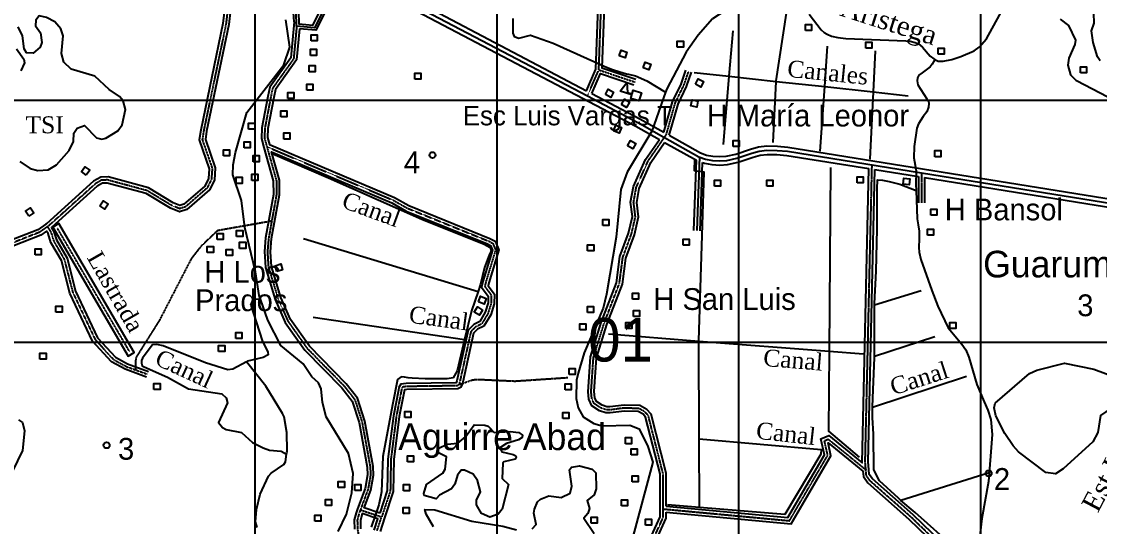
# Model space of a CAD drawing. Extents: x 638173 to 667318, y 9795622 to 9816401.
# Drawn here: x 646034 to 650490, y 9800239 to 9802324 of the extents above; entities that cross this region are included whole.
import ezdxf

# ---------------------------------------------------------------- set-up
doc = ezdxf.new("R2010")
doc.units = 0
doc.header["$MEASUREMENT"] = 0
doc.linetypes.add('DASHED', pattern=[0.75, 0.5, -0.25])
doc.linetypes.add('HIDDEN', pattern=[0.375, 0.25, -0.125])
for name, color, linetype in [('AEROPUERTO', 7, 'CONTINUOUS'), ('CAMINO1', 7, 'CONTINUOUS'), ('CAMINO4', 7, 'CONTINUOUS'), ('CAMINO5', 7, 'CONTINUOUS'), ('CAMINO6Y7', 7, 'CONTINUOUS'), ('CAUCECANALIZADO', 7, 'CONTINUOUS'), ('CUADRICULAUTM', 7, 'CONTINUOUS'), ('EDIFICACION', 7, 'CONTINUOUS'), ('NOMBRESPOBLADOS', 7, 'CONTINUOUS'), ('NOMBRESPROPIOS', 7, 'CONTINUOUS'), ('PANTANOINUNDACIO', 7, 'CONTINUOUS'), ('PARALELACAMINO', 7, 'CONTINUOUS'), ('PUENTE', 7, 'CONTINUOUS'), ('PUNTOALTURA', 7, 'CONTINUOUS'), ('RIOINTERMITENTE', 7, 'CONTINUOUS'), ('RIOPERENNE', 7, 'CONTINUOUS'), ('TEXTOAZUL', 7, 'CONTINUOUS'), ('VALORCUADRICULAR', 7, 'CONTINUOUS')]:
    doc.layers.add(name, color=color, linetype=linetype)
doc.styles.add('cotas', font='SWITZN.TTF')
doc.styles.add('escuelas', font='SWZCONLN.TTF')
doc.styles.add('poblados', font='SWZCONDN.TTF')
doc.styles.add('rios', font='TIMESI_0.TTF')

# ---------------------------------------------------------------- blocks, each defined once
blk = doc.blocks.new('COTA')
at = {"layer": 'PUNTOALTURA', "color": 1, "linetype": 'Continuous'}
blk.add_circle((0, 0), 12.5, dxfattribs=at)
blk = doc.blocks.new('CASA')
at = {"layer": 'EDIFICACION', "color": 4, "linetype": 'Continuous'}
blk.add_lwpolyline([(-12.57, -13.81), (-12.57, 11.18), (12.43, 11.18), (12.43, -13.82), (-12.57, -13.81)], close=True, dxfattribs=at)
blk = doc.blocks.new('ESCUEL')
at = {"layer": 'EDIFICACION', "color": 6, "linetype": 'Continuous'}
blk.add_lwpolyline([(-0.55, 67.48), (41.45, 51.74), (3.45, 37.48), (3.45, 17.27), (18.98, 17.27), (18.98, -17.74), (-16.02, -17.73), (-16.02, 17.27), (-0.55, 17.27), (-0.55, 67.48)], close=True, dxfattribs=at)

msp = doc.modelspace()

# ---------------------------------------------------------------- linework, layer by layer
at = {"layer": 'AEROPUERTO', "color": 5, "linetype": 'DASHED'}
msp.add_line((646480.34, 9800962.36), (646182.92, 9801470.23), dxfattribs=at)
at = {"layer": 'AEROPUERTO', "color": 5, "linetype": 'Continuous'}
msp.add_lwpolyline([(646164.34, 9801475.47), (646474.94, 9800942.52), (646499.58, 9800957.5), (646187.85, 9801489.82), (646164.34, 9801475.47)], dxfattribs=at)
at = {"layer": 'CAMINO1', "color": 1, "linetype": 'Continuous'}
msp.add_lwpolyline([(647703.02, 9802369.41), (648373.28, 9802017.03), (648581.84, 9801907.38), (648590.12, 9801902.75), (648689.62, 9801847.16), (648691.9, 9801845.88), (648834.32, 9801766.31), (648861.53, 9801756.22), (648890.44, 9801751.17), (648920.3, 9801749.18), (648950.05, 9801750.92), (648991.55, 9801760.1), (649053.03, 9801781.09), (649084.01, 9801789.41), (649115.49, 9801792.94), (649158, 9801792.1), (649200.5, 9801788.64), (649754.88, 9801699.55), (651345.18, 9801444)], dxfattribs=at)
at = {"layer": 'CAMINO4', "color": 2, "linetype": 'HIDDEN'}
for p, q in [((648373.28, 9802017.03), (648420.78, 9802124.71)), ((648420.78, 9802124.71), (648569.69, 9802074.54)), ((649754.88, 9801699.55), (649754.56, 9801575.13)), ((647435, 9800307.34), (647522.99, 9800277.92))]:
    msp.add_line(p, q, dxfattribs=at)
for points in [[(648420.78, 9802124.71), (648435.56, 9802530.78), (648425.65, 9802578.17), (648420.72, 9802601.71), (648433.96, 9802642.19), (648430.47, 9802661.32), (648408.19, 9802704.42), (648374.19, 9802735.12)], [(646850.59, 9802525.96), (646879.59, 9802438.31), (646886.19, 9802373.01), (646879.36, 9802313.86), (646787.26, 9801873.6), (646781.45, 9801836.43), (646822.52, 9801717.89), (646819.09, 9801672.91), (646801.6, 9801636.83), (646711.65, 9801558.75), (646687.84, 9801551.33), (646655.35, 9801564.46), (646553.86, 9801625.66), (646390.24, 9801669.99), (646365.66, 9801669.82), (646339.73, 9801654.39), (646144.79, 9801479.04), (646141.44, 9801476.73)], [(647171.6, 9802305.41), (647159.03, 9802170.47), (647071.96, 9802048.84), (647064.46, 9802012.66), (647040.19, 9801884.44), (647038.36, 9801843.37), (647048.4, 9801807.6)], [(648686.44, 9800311.11), (648686.12, 9800457.58), (648625.44, 9800696.2), (648611.32, 9800712.08), (648587.02, 9800725.68), (648525.88, 9800727.94), (648466.33, 9800720.08), (648451.36, 9800720.33), (648429.15, 9800728.06), (648401.69, 9800745.95), (648391.7, 9800767.3), (648388.95, 9800795.59), (648398.68, 9800937.52), (648442.41, 9801076.83), (648505.74, 9801242.5), (648519.94, 9801350.6), (648555.48, 9801446.39), (648571.98, 9801518.12), (648564.56, 9801578.01), (648575.42, 9801639.19), (648624.63, 9801748.8), (648691.9, 9801845.88), (648699.82, 9801857.31), (648736.5, 9801987.91), (648772.19, 9802060.76), (648792.36, 9802119.4)], [(647048.4, 9801807.6), (647087.61, 9801667.99), (647088.07, 9801609.25), (647068.48, 9801500.04), (647055.78, 9801429.27), (647050.74, 9801374.02), (647054.66, 9801310.8), (647094.53, 9801180.38), (647135.01, 9801087.5), (647214.59, 9800975.07), (647367.2, 9800819.99), (647412.16, 9800762.57), (647441.55, 9800671.09), (647475.58, 9800484.7), (647477.15, 9800451.93), (647466.69, 9800392.67), (647435, 9800307.34)], [(647048.4, 9801807.6), (647569.91, 9801586.96), (647630.32, 9801553.14), (647965.29, 9801417.47), (647982.03, 9801408.67), (647993.98, 9801381.17), (647953.23, 9801247.99), (647949.38, 9801229.85), (647976.28, 9801194.19), (647975.38, 9801160.46), (647962.36, 9801118.46), (647937.01, 9801075.59), (647911.62, 9801063.41), (647891.67, 9801042.89), (647846.09, 9800837.57), (647843.19, 9800827.86), (647841.63, 9800824.9), (647840.03, 9800821.88), (647835.54, 9800819.83), (647625.65, 9800817.05), (647609.91, 9800814.78), (647605.91, 9800808.31), (647583.63, 9800694.41), (647561.05, 9800516.04), (647558.73, 9800384.98), (647522.99, 9800277.92)], [(649524.52, 9800473.05), (649521.81, 9800504.75), (649550.18, 9801732.45)], [(646141.44, 9801476.73), (646107.82, 9801453.54), (645990.96, 9801407.6)], [(646141.44, 9801476.73), (646155.75, 9801454.5), (646167.55, 9801417.14), (646210.72, 9801342.74), (646245.94, 9801206.11), (646338.48, 9801011.05), (646414.34, 9800928.48), (646467.74, 9800899.37), (646505.48, 9800885.64), (646554.71, 9800867.74)], [(648686.44, 9800311.11), (649208.69, 9800262.53), (649367.1, 9800532.88), (649353.39, 9800593.04), (649368.86, 9800599.56), (649524.52, 9800473.05)], [(650056.51, 9799550.96), (650075.5, 9799614.8), (650053.07, 9799717.84), (650048.76, 9799792.22), (650053.16, 9799828.07), (650081.36, 9799889.8), (650060.09, 9799924.26), (649900.94, 9800079.26), (649867.29, 9800127.07), (649711.18, 9800277.73), (649542.05, 9800426.95), (649526.56, 9800449.18), (649524.52, 9800473.05)], [(647435, 9800307.34), (647428.9, 9800290.93), (647422.31, 9800265.31), (647423.05, 9800228.28), (647453.09, 9800042.04), (647453, 9799917.83), (647442.41, 9799829.33), (647383.87, 9799649.56)], [(647503.89, 9800220.7), (647522.99, 9800277.92)], [(648367.29, 9799612.13), (648406.02, 9799692.32), (648448.38, 9799749.26), (648506.11, 9799887.74), (648552.92, 9799954.5), (648560.91, 9799977.87), (648571.6, 9800089.18), (648587.45, 9800138.12), (648648.56, 9800192.33), (648686.52, 9800275.29), (648686.44, 9800311.11)]]:
    msp.add_lwpolyline(points, dxfattribs=at)
at = {"layer": 'CAMINO5', "color": 7, "linetype": 'Continuous'}
msp.add_line((648826.57, 9801460.77), (648837.65, 9801765.07), dxfattribs=at)
msp.add_lwpolyline([(647363.4, 9802535.82), (647244.76, 9802299.01), (647171.6, 9802305.41), (647169.02, 9802364.08), (647123.42, 9802465.24)], dxfattribs=at)
at = {"layer": 'CAMINO6Y7', "color": 2, "linetype": 'HIDDEN'}
for points in [[(647068.48, 9801500.04), (646844.03, 9801460.54), (646776.15, 9801396.14), (646735.17, 9801343.55), (646603.89, 9801089.64), (646509.12, 9800939.25), (646506.57, 9800930.04), (646504.72, 9800913.26), (646505.48, 9800885.64)], [(647842.38, 9800825.15), (647900.03, 9800844.63), (647917.8, 9800846.62), (648073.36, 9800839.39), (648292.62, 9800853.93)]]:
    msp.add_lwpolyline(points, dxfattribs=at)
at = {"layer": 'CAUCECANALIZADO', "color": 132, "linetype": 'Continuous'}
for p, q in [((648974.81, 9802286.26), (648958.76, 9802098.53)), ((649354.74, 9802055.57), (649366.49, 9802222.53)), ((649563.3, 9802204.14), (649554.58, 9802033.89)), ((648814.31, 9802114.2), (648958.76, 9802098.53)), ((648958.76, 9802098.53), (648934.6, 9801816.01)), ((648958.76, 9802098.53), (649153.39, 9802077.41)), ((649141.08, 9801825.32), (649153.39, 9802077.41)), ((649153.39, 9802077.41), (649354.74, 9802055.57)), ((649336, 9801789.24), (649354.74, 9802055.57)), ((649354.74, 9802055.57), (649554.58, 9802033.89)), ((649554.58, 9802033.89), (649540.32, 9801755.69)), ((649554.58, 9802033.89), (649700.07, 9802018.1)), ((647072.62, 9801778.46), (647303.88, 9801678.38)), ((649378.98, 9801721.57), (649372.96, 9800962.35)), ((649732.41, 9801625.99), (649732.44, 9801625.98)), ((647200.38, 9801427.81), (647921.65, 9801209.72)), ((649559.82, 9801153.9), (649753.47, 9801213.74)), ((649559.82, 9800941.57), (649559.82, 9801153.9)), ((647239.5, 9801102.71), (647865.56, 9801010.96)), ((648461.26, 9801034.15), (648833.88, 9801004.81)), ((648833.88, 9801004.81), (649372.96, 9800962.35)), ((648835.98, 9800600.98), (648833.88, 9801004.81)), ((649559.82, 9800941.57), (649809.28, 9801023.62)), ((649372.96, 9800962.35), (649514.3, 9800951.22)), ((649552.48, 9800731.84), (649940.4, 9800859.3)), ((648837.45, 9800317.67), (648835.98, 9800600.98)), ((650034.09, 9800460.4), (649669.55, 9800346.68)), ((648837.45, 9800317.67), (648703.88, 9800328.63))]:
    msp.add_line(p, q, dxfattribs=at)
for points in [[(649153.39, 9802077.41), (649153.53, 9802080.25), (649195.79, 9802359.17)], [(649810.27, 9802168.3), (649798.52, 9802147.86), (649790.24, 9802137.7), (649757.02, 9802112.3), (649743.87, 9802102.63), (649737.44, 9802091.58), (649736.15, 9802080.03), (649739.09, 9802063.11), (649777.21, 9802005.62), (649783.51, 9801995.09), (649785.2, 9801985.78), (649783.51, 9801970.97), (649776.52, 9801951.54), (649762.08, 9801931.78), (649741.72, 9801902.63), (649734.78, 9801884.46), (649723.67, 9801808.1), (649722.93, 9801761.1), (649732.88, 9801707.86), (649731.61, 9801650.84), (649732.41, 9801625.99)], [(648833.88, 9801004.81), (648833.87, 9801006.57), (648855.85, 9801701.95), (648815.57, 9801707.21), (648818.07, 9801755.32)], [(647303.88, 9801678.38), (647604.44, 9801545.58), (647692.47, 9801506.37), (647946.95, 9801405.51), (647971.71, 9801390.81), (647975.15, 9801377.52), (647967.41, 9801359.54), (647948.66, 9801308.1), (647931.88, 9801238.99), (647921.65, 9801209.72)], [(649559.82, 9801153.9), (649559.82, 9801159.12), (649567.36, 9801292.69), (649571.75, 9801468.62), (649570.83, 9801632.84), (649573.01, 9801671.14), (649592.8, 9801669.37), (649621.52, 9801664.17), (649665.61, 9801652.75), (649732.41, 9801625.99)], [(649732.41, 9801625.99), (649736.18, 9801509.4), (649740.15, 9801485.26), (649745.43, 9801457.96), (649745.43, 9801426.81), (649743.68, 9801390.8), (649744.94, 9801372.36), (649752.25, 9801341.56), (649796.82, 9801213.73), (649821.51, 9801148.41), (649864.37, 9801058.97), (649920.98, 9800991.18), (649937.13, 9800968.86), (649950.46, 9800938.74), (649983.87, 9800825.57), (650012.91, 9800754.02), (650028.81, 9800718.6), (650041.67, 9800680.41), (650045.96, 9800618.09), (650040.21, 9800529.06), (650034.09, 9800460.4)], [(646982.01, 9801153.25), (646993.35, 9801179.36), (647021.92, 9801178.18)], [(647921.65, 9801209.72), (647893.84, 9801130.13), (647865.56, 9801010.96)], [(646982.01, 9801153.25), (647028.51, 9801006.46), (647052.8, 9800959.01), (647053.28, 9800948.4), (647033.73, 9800936.76), (646968.51, 9800921.2), (646964.57, 9800919.07)], [(646964.57, 9800919.07), (646907.35, 9800888.11), (646886.52, 9800885.68), (646794.13, 9800914.57), (646619.2, 9800984.61), (646593.97, 9800990.7), (646575.75, 9800988.5), (646565.8, 9800976.36), (646534.88, 9800933.89), (646530.71, 9800924.25), (646530.05, 9800913.26), (646532.57, 9800902.97), (646541, 9800897.61), (646638.13, 9800856.08), (646724.74, 9800806.79), (646862.84, 9800786.25), (646880.07, 9800770.64), (646885.31, 9800749.18), (646848.49, 9800668.47), (646864.49, 9800647.84), (646879.84, 9800639.17), (646943.96, 9800626.71), (646989.45, 9800585.12), (647033.81, 9800562.9), (647059.59, 9800553.45), (647106.9, 9800549.36), (647130.16, 9800537.22)], [(647865.56, 9801010.96), (647834.88, 9800881.67), (647818.36, 9800853.04), (647793.61, 9800848.62), (647702.86, 9800848.62), (647649.19, 9800851.1), (647632.8, 9800852.3), (647616.81, 9800855.9), (647604.08, 9800856.3), (647588.37, 9800846.34), (647567.45, 9800741.86), (647528.43, 9800528.2), (647522.54, 9800382.35), (647511.93, 9800328.21), (647479.99, 9800236.26)], [(649372.96, 9800962.35), (649370.34, 9800632.62), (649497.04, 9800525.12)], [(647130.16, 9800537.22), (647131.25, 9800544.14), (647131.74, 9800548.49), (647132.01, 9800551.73), (647131.65, 9800627.37), (647119.54, 9800691.44), (647112.79, 9800705.9), (647044.62, 9800818.94), (646964.57, 9800919.07)], [(649552.48, 9800731.84), (649554.17, 9800804.64), (649559.82, 9800934.78), (649559.82, 9800941.57)], [(649669.55, 9800346.68), (649659.81, 9800355.03), (649580.54, 9800427.89), (649557.94, 9800472.42), (649556.28, 9800620.27), (649551.49, 9800688.86), (649552.48, 9800731.84)], [(648835.98, 9800600.98), (649340.02, 9800556.43), (649337.9, 9800537.12), (649189.21, 9800288.79), (648837.45, 9800317.67)], [(647008, 9800234.63), (647001.1, 9800258.12), (647004.94, 9800308.64), (647020.9, 9800372.4), (647055.42, 9800446.28), (647065.86, 9800459.54), (647119.28, 9800495.21), (647125.68, 9800505.35), (647130.16, 9800537.22)], [(650034.09, 9800460.4), (650030.92, 9800424.75), (650004.01, 9800271.25), (649992.47, 9800177.29), (649983.2, 9800139.76), (649968.87, 9800122.58), (649943.84, 9800115.52), (649921.87, 9800122.12), (649904.98, 9800131.69), (649880.16, 9800158.25), (649843.52, 9800192.66), (649779.39, 9800251.18), (649728.27, 9800296.32), (649669.55, 9800346.68)]]:
    msp.add_lwpolyline(points, dxfattribs=at)
at = {"layer": 'CUADRICULAUTM', "color": 2, "linetype": 'Continuous'}
for points in [[(647000, 9796937.05), (647000, 9797000), (647000, 9798000), (647000, 9799000), (647000, 9800000), (647000, 9801000), (647000, 9802000), (647000, 9803000), (647000, 9804000), (647000, 9805000), (647000, 9806000), (647000, 9807000), (647000, 9808000), (647000, 9809000), (647000, 9810000), (647000, 9811000), (647000, 9812000), (647000, 9813000), (647000, 9814000), (647000, 9815364.22)], [(648000, 9796936.27), (648000, 9797000), (648000, 9798000), (648000, 9799000), (648000, 9800000), (648000, 9801000), (648000, 9802000), (648000, 9803000), (648000, 9804000), (648000, 9805000), (648000, 9806000), (648000, 9807000), (648000, 9808000), (648000, 9809000), (648000, 9810000), (648000, 9811000), (648000, 9812000), (648000, 9813000), (648000, 9814000), (648000, 9815363.51)], [(649000, 9796935.5), (649000, 9797000), (649000, 9798000), (649000, 9799000), (649000, 9800000), (649000, 9801000), (649000, 9802000), (649000, 9803000), (649000, 9804000), (649000, 9805000), (649000, 9806000), (649000, 9807000), (649000, 9808000), (649000, 9809000), (649000, 9810000), (649000, 9811000), (649000, 9812000), (649000, 9813000), (649000, 9814000), (649000, 9815362.8)], [(650000, 9796934.72), (650000, 9797000), (650000, 9798000), (650000, 9799000), (650000, 9800000), (650000, 9801000), (650000, 9802000), (650000, 9803000), (650000, 9804000), (650000, 9805000), (650000, 9806000), (650000, 9807000), (650000, 9808000), (650000, 9809000), (650000, 9810000), (650000, 9811000), (650000, 9812000), (650000, 9813000), (650000, 9814000), (650000, 9815362.09)], [(638794.35, 9802000), (639000, 9802000), (640000, 9802000), (641000, 9802000), (642000, 9802000), (643000, 9802000), (644000, 9802000), (645000, 9802000), (646000, 9802000), (647000, 9802000), (648000, 9802000), (649000, 9802000), (650000, 9802000), (651000, 9802000), (652000, 9802000), (653000, 9802000), (654000, 9802000), (655000, 9802000), (656000, 9802000)], [(638793.68, 9801000), (639000, 9801000), (640000, 9801000), (641000, 9801000), (642000, 9801000), (643000, 9801000), (644000, 9801000), (645000, 9801000), (646000, 9801000), (647000, 9801000), (648000, 9801000), (649000, 9801000), (650000, 9801000), (651000, 9801000), (652000, 9801000), (653000, 9801000), (654000, 9801000), (655000, 9801000), (656000, 9801000)]]:
    msp.add_lwpolyline(points, dxfattribs=at)
at = {"layer": 'PANTANOINUNDACIO', "color": 2, "linetype": 'Continuous'}
for points in [[(646138.03, 9802341.08), (646107.9, 9802348.4), (646093.79, 9802330.85), (646092.49, 9802306.89), (646112.77, 9802277.81), (646118.39, 9802238.05), (646112.04, 9802218.28), (646082.29, 9802193.31), (646055.18, 9802195.69), (646045.19, 9802212.12), (646037.77, 9802265.05), (646021.11, 9802303.27)], [(646027.26, 9801746.52), (646069.56, 9801717.15), (646101.21, 9801708.85), (646144.21, 9801711.46), (646179.41, 9801733.12), (646231.01, 9801791.94), (646249.01, 9801829.63), (646250.93, 9801863.12), (646263.82, 9801883.94), (646294.28, 9801894.77), (646343.82, 9801843.89), (646366.17, 9801838.25), (646382.18, 9801842.27), (646432.96, 9801873.65), (646450.81, 9801898.09), (646463.62, 9801961.71), (646453.92, 9801997.56), (646439.3, 9802014.48), (646396.92, 9802043.5), (646336.87, 9802098.31), (646239.91, 9802127.74), (646209.38, 9802156.57), (646200.1, 9802192.22), (646206.12, 9802265.03), (646197.05, 9802294.38), (646171.44, 9802323.55), (646138.03, 9802341.08)], [(650492.64, 9802162.8), (650482.44, 9802178.52), (650463.88, 9802238.44), (650456.85, 9802286.15), (650468.66, 9802317.74), (650466.69, 9802359.12)], [(646013.49, 9802211.23), (646043.71, 9802169.59), (646047.01, 9802153.86), (646031.03, 9802121.09)], [(650058.92, 9800747.62), (650201.14, 9800870.16), (650231.29, 9800884.21), (650345.3, 9800912.74), (650466.59, 9800888.89), (650563.92, 9800852.72), (650579.45, 9800840.48), (650585.59, 9800817.64), (650578.07, 9800780.07), (650538.87, 9800727.02), (650494.7, 9800697.05), (650483.92, 9800626.85), (650462.47, 9800588.07), (650340.24, 9800476.38), (650308.01, 9800456.74), (650267.99, 9800462.02), (650156.01, 9800547.74), (650132.9, 9800572.49), (650099.2, 9800622.97), (650062.45, 9800696.31), (650054.73, 9800728.24), (650058.92, 9800747.62)], [(646021.18, 9800679.03), (646038, 9800668.35), (646047, 9800634.16), (646038.07, 9800553.09), (645957.22, 9800384.46)], [(647698.5, 9800366.35), (647697.05, 9800374.91), (647708.11, 9800412.76), (647775.61, 9800458.35), (647785.37, 9800474.85), (647791.11, 9800526.01), (647755.51, 9800544.56), (647759.72, 9800562.75), (647793.22, 9800578.26), (647837.96, 9800583.08), (647869.38, 9800608.87), (647905.42, 9800658.21), (647949.89, 9800657.78), (647963.9, 9800652.51), (647987.66, 9800627.37), (648053.68, 9800631.63), (648090.61, 9800627.05), (648104.82, 9800616.32), (648103.97, 9800606.8), (648088.35, 9800596.36), (648038.88, 9800582.1), (648012.13, 9800562.92), (648019.75, 9800547.05), (648066.18, 9800536.49), (648078.14, 9800531.18), (648078.66, 9800525.07), (648075.1, 9800517.14), (648028.05, 9800505.3), (648023.94, 9800499.58), (648020.85, 9800437.57), (648047.9, 9800411.77), (648021.8, 9800310.22), (648005.21, 9800289.05), (647970.07, 9800276.95), (647935.61, 9800292.96), (647914.99, 9800328.35), (647915.47, 9800346.85), (647931.01, 9800381.46), (647918.84, 9800428.03), (647901.74, 9800454.35), (647865.05, 9800471.81), (647852.08, 9800471.33), (647836.53, 9800450.53), (647825.89, 9800413.43), (647811.94, 9800394.42), (647761.7, 9800367.67), (647748.27, 9800352.56), (647698.5, 9800366.35)], [(648145.66, 9800228.73), (648161.22, 9800246.32), (648151.98, 9800293.41), (648154.34, 9800309.57), (648167.83, 9800341.02), (648180.25, 9800351.57), (648214.22, 9800364.64), (648265.18, 9800358.72), (648302.8, 9800376.63), (648309.75, 9800405.68), (648300.04, 9800472.71), (648307.26, 9800483.6), (648341.22, 9800489.52), (648393.65, 9800475.54), (648408.42, 9800460.49), (648409.5, 9800393.85), (648401.39, 9800369.39), (648372.43, 9800346.62), (648382.43, 9800313.05), (648374.79, 9800291.95), (648358.29, 9800273.68), (648401, 9800210.27)], [(647736.63, 9800236.82), (647706.35, 9800288.94), (647701.53, 9800308.2), (647743.22, 9800307.67), (647896.2, 9800260.14), (648023.63, 9800240.57), (648079.95, 9800224.63)]]:
    msp.add_lwpolyline(points, dxfattribs=at)
at = {"layer": 'PARALELACAMINO', "color": 7, "linetype": 'Continuous'}
for p, q in [((648692.83, 9801825.27), (648824.66, 9801751.66)), ((648814.08, 9801461.22), (648824.66, 9801751.66)), ((648839.06, 9801460.32), (648849.32, 9801742.08)), ((649562.23, 9801712.78), (649742.34, 9801683.83)), ((649742.34, 9801683.83), (649742.06, 9801575.16)), ((649767.33, 9801679.82), (649767.06, 9801575.1)), ((649767.33, 9801679.82), (651318.96, 9801430.49))]:
    msp.add_line(p, q, dxfattribs=at)
for points in [[(648369.28, 9802038.9), (648408.38, 9802127.57), (648423.01, 9802529.71), (648407.8, 9802602.42), (648421.09, 9802643.06), (648418.51, 9802657.24), (648398.13, 9802696.66), (648364.67, 9802726.87)], [(647160.77, 9802323.97), (647159.11, 9802361.72), (647118.03, 9802452.85), (647100.63, 9802446.94), (647063.32, 9802459.97), (646986.73, 9802522.46), (646932.25, 9802566.91)], [(647223.82, 9802576.76), (647135.03, 9802463.83), (647178.93, 9802366.44), (647181.21, 9802314.61), (647238.86, 9802309.56), (647346.34, 9802524.1)], [(647367.38, 9802553.15), (647395.68, 9802540.99), (647710.97, 9802385), (648369.28, 9802038.9)], [(646842.83, 9802509.6), (646867.29, 9802435.69), (646873.62, 9802373.1), (646867.01, 9802315.86), (646774.96, 9801875.85), (646768.62, 9801835.28), (646809.86, 9801716.25), (646806.81, 9801676.23), (646791.47, 9801644.59), (646705.43, 9801569.91), (646688.38, 9801564.59), (646660.95, 9801575.68), (646558.82, 9801637.27), (646391.86, 9801682.5), (646362.18, 9801682.3), (646332.28, 9801664.5), (646137.03, 9801488.87), (646134.34, 9801487.02), (646101.91, 9801464.65), (645984.06, 9801418.32)], [(647364.75, 9802516.19), (647250.66, 9802288.46), (647183.13, 9802294.36)], [(647364.75, 9802516.19), (647381, 9802509.21), (647695.07, 9802353.82), (648573.5, 9801892), (648670.9, 9801837.53)], [(648448.11, 9802531.85), (648433.61, 9802133.58), (648573.68, 9802086.39)], [(646898.76, 9802372.92), (646891.71, 9802311.86), (646799.56, 9801871.35), (646794.28, 9801837.58), (646835.18, 9801719.53), (646831.37, 9801669.59), (646811.73, 9801629.07), (646717.87, 9801547.59), (646687.3, 9801538.07), (646649.75, 9801553.24), (646548.9, 9801614.05), (646388.62, 9801657.48), (646369.14, 9801657.34), (646347.18, 9801644.28), (646158, 9801474.11), (646167.17, 9801459.86), (646179.05, 9801422.22), (646222.39, 9801347.53), (646257.75, 9801210.39), (646348.96, 9801018.12), (646422.14, 9800938.46), (646472.9, 9800910.8), (646558.98, 9800879.49)], [(647160.77, 9802323.97), (647146.9, 9802175), (647060.26, 9802053.97), (647052.2, 9802015.09), (647027.74, 9801885.89), (647025.78, 9801841.92), (647036.37, 9801804.22), (647075.12, 9801666.22), (647075.56, 9801610.31), (647043.38, 9801430.94), (647038.2, 9801374.2), (647042.28, 9801308.56), (647082.79, 9801176.04), (647124.06, 9801081.33), (647204.97, 9800967.02), (647357.79, 9800811.73), (647400.94, 9800756.62), (647429.4, 9800668.04), (647463.13, 9800483.27), (647464.6, 9800452.73), (647454.58, 9800395.96), (647423.28, 9800311.69), (647416.96, 9800294.67), (647409.78, 9800266.77), (647410.57, 9800227.15)], [(647183.13, 9802294.36), (647171.16, 9802165.94), (647083.66, 9802043.71), (647076.72, 9802010.23), (647052.64, 9801882.99), (647050.94, 9801844.82), (647058.81, 9801816.77), (647575.42, 9801598.2), (647635.74, 9801564.43), (647970.56, 9801428.82), (647991.74, 9801417.69), (648007.28, 9801381.92), (647965.34, 9801244.86), (647962.79, 9801232.83), (647988.89, 9801198.23), (647987.83, 9801158.4), (647973.87, 9801113.36), (647945.84, 9801065.96), (647919.03, 9801053.1), (647903.1, 9801036.72), (647858.2, 9800834.42), (647854.82, 9800823.11), (647849.09, 9800812.28), (647838.34, 9800807.37), (647626.63, 9800804.56), (647617.72, 9800803.28), (647595.98, 9800692.41), (647573.54, 9800515.14), (647571.19, 9800382.84), (647534.85, 9800273.96), (647516.33, 9800218.49)], [(648391.46, 9802027.24), (648427.61, 9802109.21), (648565.7, 9802062.69)], [(648689.6, 9801867.16), (648724.77, 9801992.39), (648760.62, 9802065.56), (648780.54, 9802123.47)], [(648712.05, 9801854.61), (648748.23, 9801983.43), (648783.76, 9802055.96), (648804.18, 9802115.33)], [(648391.46, 9802027.24), (648590.18, 9801922.76), (648689.6, 9801867.16)], [(648638.29, 9800199.93), (648674.01, 9800278), (648673.94, 9800311.08), (648673.62, 9800456), (648614.08, 9800690.17), (648603.38, 9800702.2), (648583.55, 9800713.3), (648526.47, 9800715.41), (648467.05, 9800707.57), (648449.15, 9800707.87), (648423.6, 9800716.76), (648391.88, 9800737.42), (648379.47, 9800763.95), (648376.41, 9800795.41), (648386.31, 9800939.85), (648430.6, 9801080.94), (648493.54, 9801245.59), (648507.73, 9801353.63), (648543.48, 9801449.98), (648559.3, 9801518.77), (648551.92, 9801578.34), (648563.38, 9801642.9), (648613.7, 9801754.97), (648670.9, 9801837.53)], [(648712.05, 9801854.61), (648841.66, 9801782.25), (648866.12, 9801773.18), (648892.53, 9801768.57), (648920.37, 9801766.71), (648947.63, 9801768.31), (648986.82, 9801776.98), (649047.93, 9801797.84), (649080.75, 9801806.65), (649114.68, 9801810.46), (649158.88, 9801809.59), (649202.6, 9801806.03), (651343.7, 9801461.96)], [(648698.92, 9800322.51), (648698.62, 9800459.16), (648636.8, 9800702.23), (648619.26, 9800721.96), (648590.49, 9800738.06), (648525.29, 9800740.47), (648465.61, 9800732.59), (648453.57, 9800732.79), (648434.7, 9800739.36), (648411.5, 9800754.48), (648403.93, 9800770.65), (648401.49, 9800795.77), (648411.05, 9800935.19), (648454.22, 9801072.72), (648517.94, 9801239.41), (648532.15, 9801347.57), (648567.48, 9801442.8), (648584.66, 9801517.47), (648577.2, 9801577.68), (648587.46, 9801635.48), (648635.56, 9801742.63), (648692.83, 9801825.27)], [(647515.09, 9800293.74), (647451.21, 9800315.09), (647478.8, 9800389.38), (647489.7, 9800451.13), (647488.03, 9800486.13), (647453.7, 9800674.14), (647423.38, 9800768.52), (647376.61, 9800828.25), (647224.21, 9800983.12), (647145.96, 9801093.67), (647106.27, 9801184.72), (647067.04, 9801313.04), (647063.28, 9801373.84), (647068.18, 9801427.6), (647100.58, 9801608.19), (647100.1, 9801669.76), (647067.46, 9801785.97), (647564.4, 9801575.72), (647624.9, 9801541.85), (647960.02, 9801406.12), (647972.32, 9801399.65), (647980.68, 9801380.42), (647941.12, 9801251.12), (647935.97, 9801226.87), (647963.67, 9801190.15), (647962.93, 9801162.52), (647950.85, 9801123.56), (647928.18, 9801085.22), (647904.21, 9801073.72), (647880.24, 9801049.06), (647833.98, 9800840.72), (647831.39, 9800832.28), (647624.67, 9800829.54), (647602.35, 9800826.32), (647594.01, 9800812.83), (647592.03, 9800801.43), (647571.28, 9800696.41), (647548.56, 9800516.94), (647546.27, 9800387.12), (647515.09, 9800293.74)], [(648849.32, 9801742.08), (648856.94, 9801739.26), (648888.35, 9801733.77), (648920.23, 9801731.65), (648952.47, 9801733.53), (648996.28, 9801743.22), (649058.13, 9801764.34), (649087.27, 9801772.17), (649116.3, 9801775.42), (649157.12, 9801774.61), (649198.4, 9801771.25), (649537.31, 9801716.79)], [(648698.92, 9800322.51), (649201.93, 9800275.71), (649353.81, 9800534.93), (649338.87, 9800600.49), (649370.92, 9800613.99), (649509.24, 9800501.58), (649537.31, 9801716.79)], [(650068.49, 9799547.4), (650088.4, 9799614.32), (650065.49, 9799719.54), (650061.3, 9799791.82), (650065.33, 9799824.63), (650095.51, 9799890.68), (650069.92, 9799932.14), (649910.49, 9800087.4), (649876.83, 9800135.24), (649719.66, 9800286.92), (649551.45, 9800435.33), (649538.73, 9800453.58), (649536.97, 9800474.11), (649534.32, 9800505.14), (649562.23, 9801712.78)], [(646550.44, 9800855.99), (646462.58, 9800887.94), (646406.54, 9800918.5), (646328, 9801003.98), (646234.13, 9801201.83), (646199.05, 9801337.95), (646156.05, 9801412.06), (646144.33, 9801449.14), (646137.91, 9801459.11), (646113.73, 9801442.43), (645997.86, 9801396.88)], [(648698.97, 9800297.39), (649215.45, 9800249.35), (649380.39, 9800530.83), (649368.29, 9800583.92), (649512.52, 9800466.7), (649514.39, 9800444.78), (649532.65, 9800418.57), (649702.7, 9800268.54), (649857.75, 9800118.9), (649891.39, 9800071.12), (650050.26, 9799916.38), (650067.21, 9799888.92), (650040.99, 9799831.51), (650036.22, 9799792.62), (650040.65, 9799716.14), (650062.6, 9799615.28), (650044.52, 9799554.52)], [(647491.45, 9800222.91), (647507.18, 9800270.03), (647442.5, 9800291.66), (647440.84, 9800287.19), (647434.84, 9800263.85), (647435.53, 9800229.41)], [(648378.61, 9799606.81), (648416.76, 9799685.81), (648459.33, 9799743.03), (648517.12, 9799881.68), (648564.17, 9799948.78), (648573.21, 9799975.21), (648583.91, 9800086.63), (648598.29, 9800131.03), (648658.83, 9800184.73), (648699.03, 9800272.58), (648698.97, 9800297.39)]]:
    msp.add_lwpolyline(points, dxfattribs=at)
at = {"layer": 'PUENTE', "color": 6, "linetype": 'Continuous'}
msp.add_line((648590.12, 9801902.75), (648689.62, 9801847.16), dxfattribs=at)
at = {"layer": 'RIOINTERMITENTE', "color": 132, "linetype": 'Continuous'}
for points in [[(649290.21, 9802355.01), (649339.88, 9802289.57), (649351.67, 9802279.52), (649364.16, 9802272.16), (649382.74, 9802264.44), (649408.46, 9802258.41), (649441.06, 9802254.68), (649689.14, 9802244.94), (649707.43, 9802243.34), (649727.79, 9802238.31), (649741.72, 9802232.28), (649758.38, 9802218.95), (649791.02, 9802181.02), (649806.16, 9802170.35), (649810.27, 9802168.3), (649824.04, 9802161.43), (649843.77, 9802161.43), (649879.78, 9802168.34), (649917.46, 9802180.02), (649971.78, 9802204.12), (649993.36, 9802219.33), (650022.83, 9802253.59), (650106.93, 9802405.52)], [(647342.94, 9800217.37), (647377.22, 9800289.98), (647399.65, 9800378.17), (647404.71, 9800458.17), (647385.94, 9800540.81), (647294.22, 9800692.18), (647278.13, 9800750.7), (647273.03, 9800807.51), (647261.42, 9800832.2), (647234.38, 9800857.09), (647198.61, 9800910.83), (647105.57, 9800986.66), (647052.96, 9801090.3), (647021.92, 9801178.18), (647016.54, 9801193.41), (647001.67, 9801290.49), (646958.08, 9801473.5), (646944.27, 9801585.36), (646908.48, 9801691.21), (646908.94, 9801732.6), (646919.03, 9801783.53), (646965.4, 9801949.16), (647117.93, 9802146.26), (647143.74, 9802218.84), (647127.54, 9802331.12)], [(650327.96, 9802334.79), (650362.26, 9802307.58), (650390.66, 9802247.43), (650388.99, 9802229.01), (650363.31, 9802172.78), (650358.91, 9802143.95), (650370.99, 9802104.89), (650392.71, 9802082.28), (650398.1, 9802079.02), (650522.27, 9802015.5)]]:
    msp.add_lwpolyline(points, dxfattribs=at)
at = {"layer": 'RIOPERENNE', "color": 5, "linetype": 'Continuous'}
for points in [[(649015.13, 9802435.4), (648986.52, 9802398.57), (648945.28, 9802371.32), (648891.12, 9802335.54), (648831.64, 9802268.53), (648782.09, 9802197.92), (648701.97, 9802046.93), (648696.77, 9802032.31)], [(648065.57, 9802337.12), (648064.69, 9802277.06), (648070.9, 9802262.51), (648089.88, 9802256.2), (648138.25, 9802267.91), (648232.5, 9802235.18), (648442.42, 9802139.66), (648473.49, 9802127.6), (648507.78, 9802116.54), (648521.71, 9802112.52), (648534.7, 9802109.07), (648543.82, 9802106.84), (648572.08, 9802100.46), (648618.97, 9802079.45), (648696.77, 9802032.31)], [(648696.77, 9802032.31), (648639.39, 9801871.18), (648537.74, 9801702.91), (648512.23, 9801630.08), (648491.72, 9801434.47), (648452.69, 9801197.93), (648438.21, 9801140.57), (648359.85, 9800955.71), (648334.94, 9800871.34), (648328.58, 9800843.28), (648326.36, 9800766.7), (648335.62, 9800729.48), (648356.1, 9800691.25), (648400.47, 9800664.55), (648433.93, 9800654.88), (648549.45, 9800657.6), (648587.75, 9800641.99), (648623.9, 9800568.81), (648644.61, 9800504.9), (648473.1, 9799866.64), (648453.84, 9799824.42), (648416.88, 9799776.03), (648335.09, 9799611.82)]]:
    msp.add_lwpolyline(points, dxfattribs=at)

# ---------------------------------------------------------------- block references
at = {"layer": 'EDIFICACION', "color": 4, "linetype": 'Continuous'}
for p in [(649287.45, 9802301.75), (647244.34, 9802258.89), (648757.75, 9802232.89), (649537.43, 9802227.81), (647241.42, 9802198.54), (649836.25, 9802203.29), (647235.76, 9802131.05), (647672.9, 9802100.52), (650424.19, 9802125.86), (647225.61, 9802055.08), (647147.35, 9802019.73), (647118.97, 9801944.04), (646985.81, 9801893.93), (647131.49, 9801852.96), (646882, 9801783.88), (646966.93, 9801816.01), (648989, 9801822.54), (649822.69, 9801780.09), (647004.78, 9801759.37), (646934.37, 9801669.9), (646998.81, 9801682.18), (648911.78, 9801658.6), (649127.92, 9801657.77), (649501.14, 9801671.59), (649806.11, 9801538.58), (648449.57, 9801495.54), (646855.28, 9801438.39), (646936.07, 9801449.69), (649792.05, 9801455.27), (646814.89, 9801384.73), (646948.42, 9801401.28), (648387.09, 9801390.84), (648781.93, 9801413.96), (646102.62, 9801374.11), (646893.46, 9801371.46), (648572.86, 9801191.34), (646189.23, 9801138.13), (648385.95, 9801136.61), (648576.24, 9801119.81), (648544.5, 9801070.76), (649883.87, 9801070.6), (646932.32, 9801028.87), (648354.38, 9801064.82), (646123.18, 9800943.12), (646861.76, 9800974.87), (648309.99, 9800879.66), (646594.49, 9800817.68), (648293.88, 9800816.5), (647631.27, 9800703.12), (648284.65, 9800698.31), (648543.58, 9800594.58), (648566.68, 9800548.85), (647642.16, 9800519.72), (647356.35, 9800413.39), (647425.15, 9800401.4), (647625.89, 9800400.29), (648570.52, 9800436.33), (647303.87, 9800339.38), (648526.77, 9800337.74), (647258.84, 9800273.81), (647624.25, 9800305.56), (648401.56, 9800265.63), (648626.35, 9800257.51)]:
    msp.add_blockref('CASA', p, dxfattribs=at)
for p, xscale, yscale, rotation in [((648521.57, 9802191.76), 1.00000153792314, 1.00000153792314, 341.6986948515093), ((648620.83, 9802141.85), 0.9999996511675469, 0.9999996511675469, 340.4414937443605), ((648837.78, 9802072.04), 0.9999993636685385, 0.9999993636685385, 332.7753400756702), ((648465.51, 9802028.93), 0.9999997690315996, 0.9999997690315996, 332.3071947383261), ((648531.64, 9801987.8), 0.9999996632998145, 0.9999996632998145, 329.5773238611052), ((648815.35, 9801984.8), 0.9999987110627214, 0.9999987110627214, 167.4466808960505), ((648498.6, 9801880.68), 1.000001757626252, 1.000001757626252, 337.2354038548012), ((648557.54, 9801816.72), 1.000001780980005, 1.000001780980005, 330.0434885290082), ((646298.11, 9801708.28), 0.9999981625404373, 0.9999981625404373, 53.14296236528604), ((649692.71, 9801665.21), 0.9999986769644028, 0.9999986769644028, 353.4828490438934), ((646376.22, 9801567.84), 0.9999987686015988, 0.9999987686015988, 325.6334233297973), ((646067.43, 9801538.43), 0.9999975332226358, 0.9999975332226358, 33.70146329461821), ((647097.34, 9801308.78), 0.999999671192836, 0.999999671192836, 16.39214513729402), ((647939.78, 9801175.01), 1.000000671134041, 1.000000671134041, 338.3090249582965), ((647923.75, 9801129.25), 0.999998324998128, 0.999998324998128, 327.4135394284254)]:
    msp.add_blockref('CASA', p, dxfattribs=dict(at, xscale=xscale, yscale=yscale, rotation=rotation))
at = {"layer": 'EDIFICACION', "color": 6, "linetype": 'Continuous', "xscale": 1.000001006532841, "yscale": 1.000001006532841, "rotation": 72.6577215334776}
msp.add_blockref('ESCUEL', (648573.85, 9802017.32), dxfattribs=at)
at = {"layer": 'PUNTOALTURA', "color": 1, "linetype": 'Continuous'}
for p in [(647733.23, 9801772.86), (646386.12, 9800574.25), (650031.73, 9800457.95)]:
    msp.add_blockref('COTA', p, dxfattribs=at)

# ---------------------------------------------------------------- texts
at = {"layer": 'NOMBRESPOBLADOS', "color": 7, "linetype": 'Continuous', "style": 'poblados'}
for s, p in [('Guaruma', (650009.39, 9801267.62)), ('Aguirre Abad', (647591.53, 9800554.25))]:
    msp.add_text(s, height=110, dxfattribs=at).set_placement(p)
at = {"layer": 'NOMBRESPROPIOS', "color": 6, "linetype": 'Continuous', "style": 'escuelas'}
for s, height, p in [('Esc Luis Vargas T', 80, (647858.15, 9801895.78)), ('H Mar%%237a Leonor', 90, (648867.09, 9801891.05)), ('H Bansol', 90, (649850.71, 9801503.23)), ('H Los', 90, (646790.13, 9801245.74)), ('Prados', 90, (646751.83, 9801128.19)), ('H San Luis', 90, (648645.88, 9801133.19))]:
    msp.add_text(s, height=height, dxfattribs=at).set_placement(p)
at = {"layer": 'PUNTOALTURA', "color": 7, "linetype": 'Continuous', "style": 'cotas'}
for s, p in [('4', (647614.63, 9801697.99)), ('3', (650398.31, 9801107.26)), ('3', (646433.14, 9800514.54)), ('2', (650053.85, 9800389.85))]:
    msp.add_text(s, height=90, dxfattribs=at).set_placement(p)
at = {"layer": 'TEXTOAZUL', "color": 5, "linetype": 'Continuous', "style": 'rios'}
for s, rotation, p in [('Est Aristega', 342.29549, (649237.72, 9802406.13)), ('Est La Redonda', 62.23674, (650483.32, 9800291.92))]:
    msp.add_text(s, height=80, rotation=rotation, dxfattribs=at).set_placement(p)
at = {"layer": 'TEXTOAZUL', "color": 4, "linetype": 'Continuous', "style": 'rios'}
for s, rotation, p in [('Canales', 354.3456, (649197.12, 9802096.2)), ('Canal', 339.93032, (647352.92, 9801558.19)), ('Lastrada', 299.76966, (646302.74, 9801349.14)), ('Canal', 352.27664, (647632.48, 9801081.4)), ('Canal', 335.28869, (646580.13, 9800910.31)), ('Canal', 355.31946, (649098.16, 9800902.23)), ('Canal', 17.84447, (649638.07, 9800779.73)), ('Canal', 353.66564, (649067.97, 9800601.78))]:
    msp.add_text(s, height=70, rotation=rotation, dxfattribs=at).set_placement(p)
msp.add_text('TSI', height=70, dxfattribs=at).set_placement((646050.49, 9801862.95))
at = {"layer": 'VALORCUADRICULAR', "color": 6, "linetype": 'Continuous', "style": 'poblados'}
msp.add_text('01', height=180, dxfattribs=at).set_placement((648376.52, 9800920.07))

doc.saveas('drawing.dxf')
